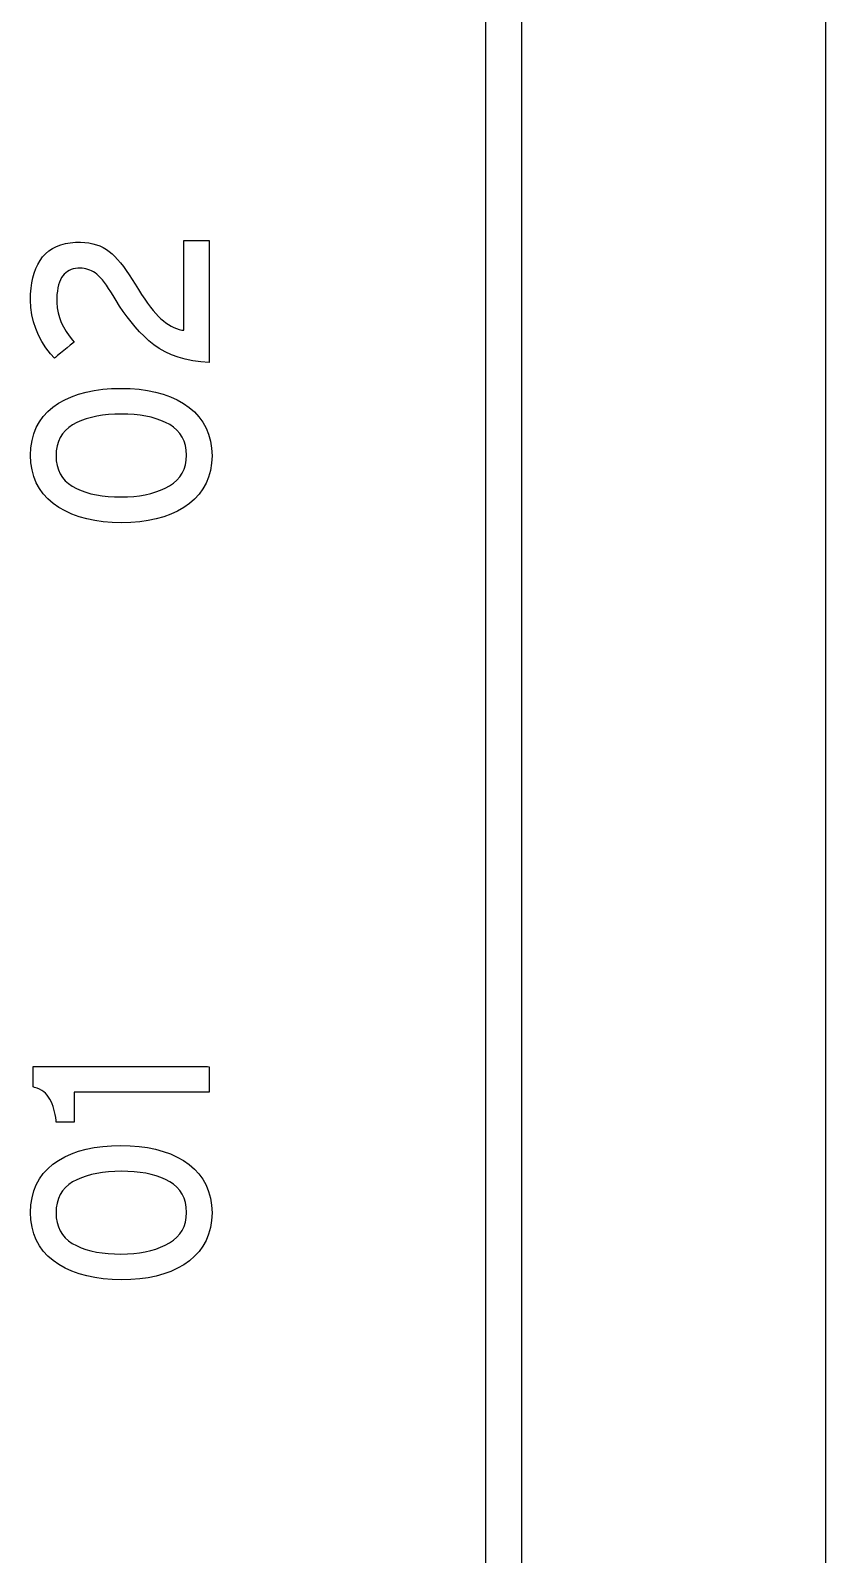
# Model space of a CAD drawing. Extents: x 1 to 47.7, y 0.2 to 33.5.
# Drawn here: x 36.12 to 36.559, y 3.258 to 4.101 of the extents above; entities that cross this region are included whole.
import ezdxf

# ---------------------------------------------------------------- set-up
doc = ezdxf.new("R2010")
doc.units = 0
doc.header["$MEASUREMENT"] = 0
for name, color, linetype in [('1_1__SCREW_TERMINAL_BLOCK_', 7, 'CONTINUOUS'), ('1_2__SCREW_TERMINAL_BLOCK_', 7, 'CONTINUOUS'), ('1_3__CONNECTORIZED_RELAY__', 7, 'CONTINUOUS'), ('1_4__CONNECTORIZED_RELAY__', 7, 'CONTINUOUS'), ('6_0____DWG', 7, 'CONTINUOUS')]:
    doc.layers.add(name, color=color, linetype=linetype)

msp = doc.modelspace()

# ---------------------------------------------------------------- linework, layer by layer
at = {"layer": '1_1__SCREW_TERMINAL_BLOCK_'}
for points in [[(36.39123, 3.22728), (36.39123, 3.25951), (36.39123, 3.29288), (36.39123, 3.32737), (36.39123, 3.36297), (36.39123, 3.39968), (36.39123, 3.43747), (36.39123, 3.47633), (36.39123, 3.51626), (36.39123, 3.55723), (36.39123, 3.59924), (36.39123, 3.64227), (36.39123, 3.68631), (36.39123, 3.73135), (36.39123, 3.77738), (36.39123, 3.82437), (36.39123, 3.87232), (36.39123, 3.92122), (36.39123, 3.97105), (36.39123, 4.0218), (36.39123, 4.07346), (36.39123, 4.12601)], [(36.37124, 4.11278), (36.37124, 4.06998), (36.37124, 4.02811), (36.37124, 3.98717), (36.37124, 3.94718), (36.37124, 3.90816), (36.37124, 3.87011), (36.37124, 3.83304), (36.37124, 3.79698), (36.37124, 3.76192), (36.37124, 3.72788), (36.37124, 3.69488), (36.37124, 3.66293), (36.37124, 3.63203), (36.37124, 3.6022), (36.37124, 3.57346), (36.37124, 3.54581), (36.37124, 3.51926), (36.37124, 3.49384), (36.37124, 3.46954), (36.37124, 3.44639), (36.37124, 3.42439), (36.37124, 3.40356), (36.37124, 3.38391), (36.37124, 3.36544), (36.37124, 3.34818), (36.37124, 3.33214), (36.37124, 3.31732), (36.37124, 3.30374), (36.37124, 3.29141), (36.37124, 3.28034), (36.37124, 3.27055), (36.37124, 3.26204), (36.37124, 3.25484)]]:
    msp.add_lwpolyline(points, dxfattribs=at)
for points in [[(36.21856, 3.9174), (36.2139, 3.9178), (36.20948, 3.91844), (36.20529, 3.91931), (36.20135, 3.92042), (36.19764, 3.92176), (36.19417, 3.92334), (36.19093, 3.92516), (36.18794, 3.92721), (36.18519, 3.9295), (36.1826, 3.93193), (36.1801, 3.93447), (36.17769, 3.93711), (36.17538, 3.93985), (36.17316, 3.94269), (36.17104, 3.94563), (36.169, 3.94867), (36.16707, 3.95181), (36.16545, 3.95455), (36.16419, 3.95658), (36.16297, 3.95845), (36.16179, 3.96016), (36.16065, 3.96171), (36.15955, 3.96309), (36.1585, 3.96431), (36.15748, 3.96538), (36.1565, 3.96628), (36.15554, 3.96699), (36.15456, 3.9676), (36.15356, 3.96812), (36.15255, 3.96857), (36.15152, 3.96894), (36.15047, 3.96923), (36.1494, 3.96944), (36.14831, 3.96957), (36.14721, 3.96962), (36.1459, 3.96958), (36.14464, 3.96943), (36.14344, 3.96918), (36.14231, 3.96882), (36.14125, 3.96836), (36.14026, 3.96779), (36.13934, 3.96711), (36.13849, 3.96633), (36.1377, 3.96544), (36.13697, 3.96438), (36.13633, 3.96318), (36.13577, 3.96184), (36.13531, 3.96035), (36.13494, 3.95872), (36.13465, 3.95696), (36.13446, 3.95505), (36.13435, 3.953), (36.13436, 3.95059), (36.13462, 3.94775), (36.13512, 3.94497), (36.13586, 3.94227), (36.13683, 3.93964), (36.13804, 3.93709), (36.1395, 3.9346), (36.14118, 3.93219), (36.14311, 3.92985), (36.14392, 3.92873), (36.14312, 3.92808), (36.14177, 3.92699), (36.14007, 3.9256), (36.13819, 3.92407), (36.13635, 3.92258), (36.13474, 3.92127), (36.13356, 3.9203), (36.133, 3.91984), (36.13079, 3.9223), (36.12827, 3.92558), (36.12608, 3.92899), (36.12422, 3.93252), (36.12269, 3.93617), (36.12148, 3.93994), (36.1206, 3.94384), (36.12004, 3.94786), (36.11982, 3.952), (36.1199, 3.95531), (36.12015, 3.95846), (36.12056, 3.96144), (36.12114, 3.96425), (36.12189, 3.96689), (36.1228, 3.96937), (36.12387, 3.97168), (36.12511, 3.97383), (36.12653, 3.97581), (36.12818, 3.97758), (36.13, 3.97914), (36.132, 3.98048), (36.13418, 3.9816), (36.13654, 3.98251), (36.13908, 3.9832), (36.14179, 3.98368), (36.14468, 3.98393), (36.14745, 3.98397), (36.14982, 3.98383), (36.15209, 3.98355), (36.15424, 3.98313), (36.15628, 3.98256), (36.15821, 3.98186), (36.16004, 3.981), (36.16175, 3.98001), (36.16336, 3.97887), (36.16489, 3.97755), (36.16643, 3.97603), (36.16798, 3.97435), (36.16956, 3.97249), (36.17116, 3.97047), (36.17277, 3.96827), (36.17441, 3.96591), (36.17606, 3.96337), (36.17774, 3.96067), (36.17951, 3.95776), (36.18124, 3.95503), (36.18292, 3.95251), (36.18455, 3.95019), (36.18612, 3.94807), (36.18763, 3.94616), (36.18909, 3.94445), (36.1905, 3.94294), (36.19186, 3.94164), (36.19323, 3.94047), (36.19462, 3.93942), (36.19604, 3.93847), (36.19747, 3.93762), (36.19893, 3.93688), (36.20041, 3.93625), (36.20191, 3.93572), (36.20343, 3.9353), (36.20445, 3.93528), (36.20445, 3.93817), (36.20445, 3.94377), (36.20445, 3.95119), (36.20445, 3.95953), (36.20445, 3.96793), (36.20445, 3.9755), (36.20445, 3.98134), (36.20445, 3.98457), (36.20462, 3.98494), (36.20563, 3.98494), (36.20734, 3.98494), (36.20952, 3.98494), (36.21191, 3.98494), (36.21425, 3.98494), (36.21631, 3.98494), (36.21782, 3.98494), (36.21853, 3.98494), (36.21856, 3.98345), (36.21856, 3.97775), (36.21856, 3.96893), (36.21856, 3.95818), (36.21856, 3.94669), (36.21856, 3.93568), (36.21856, 3.92632), (36.21856, 3.91983)], [(36.1698, 3.90314), (36.17495, 3.90301), (36.17985, 3.90262), (36.18452, 3.90197), (36.18895, 3.90106), (36.19315, 3.89989), (36.1971, 3.89846), (36.20082, 3.89677), (36.2043, 3.89482), (36.20753, 3.8926), (36.21041, 3.89013), (36.21292, 3.88741), (36.21505, 3.88444), (36.21681, 3.88123), (36.2182, 3.87776), (36.21921, 3.87405), (36.21985, 3.87009), (36.22012, 3.86589), (36.21985, 3.86173), (36.21922, 3.85781), (36.21821, 3.85414), (36.21684, 3.85071), (36.21509, 3.84753), (36.21298, 3.84459), (36.2105, 3.84189), (36.20765, 3.83943), (36.20446, 3.83722), (36.20104, 3.83527), (36.19737, 3.83358), (36.19344, 3.83215), (36.18927, 3.83098), (36.18484, 3.83007), (36.18017, 3.82942), (36.17525, 3.82903), (36.17007, 3.8289), (36.16491, 3.82903), (36.15999, 3.82943), (36.15531, 3.83008), (36.15087, 3.83101), (36.14667, 3.83219), (36.14271, 3.83364), (36.13899, 3.83536), (36.13551, 3.83733), (36.13227, 3.83957), (36.12938, 3.84206), (36.12687, 3.84478), (36.12475, 3.84774), (36.123, 3.85094), (36.12163, 3.85439), (36.12065, 3.85807), (36.12004, 3.86199), (36.11982, 3.86616), (36.12007, 3.87036), (36.12068, 3.87431), (36.12167, 3.87801), (36.12303, 3.88146), (36.12476, 3.88466), (36.12686, 3.88761), (36.12933, 3.8903), (36.13216, 3.89275), (36.13535, 3.89494), (36.13879, 3.89686), (36.14248, 3.89853), (36.14641, 3.89994), (36.15059, 3.90109), (36.15502, 3.90199), (36.1597, 3.90263), (36.16462, 3.90302)], [(36.17007, 3.88892), (36.16645, 3.88884), (36.16299, 3.88863), (36.15967, 3.88826), (36.15651, 3.88775), (36.15351, 3.8871), (36.15065, 3.8863), (36.14795, 3.88535), (36.1454, 3.88426), (36.14302, 3.88299), (36.14091, 3.88153), (36.13908, 3.87988), (36.13753, 3.87803), (36.13626, 3.87599), (36.13526, 3.87375), (36.13454, 3.87132), (36.13409, 3.8687), (36.13392, 3.86589), (36.13409, 3.86312), (36.13453, 3.86054), (36.13524, 3.85815), (36.13623, 3.85595), (36.13749, 3.85394), (36.13902, 3.85212), (36.14082, 3.85048), (36.1429, 3.84904), (36.14523, 3.84777), (36.14773, 3.84666), (36.15039, 3.84569), (36.15322, 3.84488), (36.15621, 3.84422), (36.15936, 3.84372), (36.16268, 3.84337), (36.16616, 3.84317), (36.1698, 3.84313), (36.1734, 3.8432), (36.17684, 3.84343), (36.18013, 3.84381), (36.18326, 3.84435), (36.18624, 3.84504), (36.18906, 3.84588), (36.19172, 3.84687), (36.19423, 3.84802), (36.19662, 3.84931), (36.19879, 3.85076), (36.20068, 3.85241), (36.20229, 3.85424), (36.2036, 3.85625), (36.20464, 3.85845), (36.20538, 3.86083), (36.20584, 3.8634), (36.20601, 3.86616), (36.20584, 3.86897), (36.20539, 3.87158), (36.20466, 3.874), (36.20364, 3.87622), (36.20234, 3.87825), (36.20075, 3.88008), (36.19889, 3.88171), (36.19674, 3.88314), (36.19438, 3.88437), (36.1919, 3.88544), (36.18926, 3.88636), (36.18646, 3.88714), (36.1835, 3.88778), (36.18038, 3.88828), (36.17711, 3.88863), (36.17367, 3.88885)], [(36.21856, 3.51417), (36.21571, 3.51417), (36.20812, 3.51417), (36.19726, 3.51417), (36.18458, 3.51417), (36.17153, 3.51417), (36.15958, 3.51417), (36.15017, 3.51417), (36.14477, 3.51417), (36.14403, 3.51401), (36.14403, 3.5128), (36.14403, 3.51069), (36.14403, 3.50801), (36.14403, 3.50509), (36.14403, 3.50225), (36.14403, 3.49982), (36.14403, 3.49812), (36.14403, 3.49748), (36.14365, 3.49748), (36.14262, 3.49748), (36.14116, 3.49748), (36.13945, 3.49748), (36.1377, 3.49748), (36.13609, 3.49748), (36.13482, 3.49748), (36.13409, 3.49748), (36.13392, 3.49834), (36.13373, 3.50003), (36.13347, 3.50167), (36.13314, 3.50324), (36.13275, 3.50475), (36.13229, 3.50621), (36.13177, 3.50761), (36.13119, 3.50895), (36.13053, 3.51023), (36.12983, 3.51141), (36.12902, 3.51249), (36.12812, 3.51346), (36.12712, 3.51432), (36.12602, 3.51508), (36.12481, 3.51572), (36.12351, 3.51626), (36.12212, 3.5167), (36.12138, 3.51699), (36.12138, 3.51781), (36.12138, 3.51925), (36.12138, 3.52108), (36.12138, 3.52308), (36.12138, 3.52502), (36.12138, 3.52668), (36.12138, 3.52784), (36.12138, 3.52828), (36.1251, 3.52828), (36.13499, 3.52828), (36.14915, 3.52828), (36.16569, 3.52828), (36.1827, 3.52828), (36.19829, 3.52828), (36.21055, 3.52828), (36.21759, 3.52828), (36.21856, 3.52814), (36.21856, 3.52712), (36.21856, 3.52534), (36.21856, 3.52307), (36.21856, 3.52061), (36.21856, 3.5182), (36.21856, 3.51615), (36.21856, 3.51471)], [(36.1698, 3.48461), (36.17495, 3.48448), (36.17985, 3.48409), (36.18452, 3.48343), (36.18895, 3.48252), (36.19315, 3.48135), (36.1971, 3.47992), (36.20082, 3.47823), (36.2043, 3.47628), (36.20753, 3.47406), (36.21041, 3.47159), (36.21292, 3.46887), (36.21505, 3.4659), (36.21681, 3.46268), (36.2182, 3.45922), (36.21921, 3.45551), (36.21985, 3.45155), (36.22012, 3.44735), (36.21985, 3.44318), (36.21922, 3.43927), (36.21821, 3.43559), (36.21684, 3.43216), (36.21509, 3.42898), (36.21298, 3.42604), (36.2105, 3.42334), (36.20765, 3.42088), (36.20446, 3.41867), (36.20104, 3.41672), (36.19737, 3.41503), (36.19344, 3.4136), (36.18927, 3.41243), (36.18484, 3.41152), (36.18017, 3.41087), (36.17525, 3.41048), (36.17007, 3.41035), (36.16491, 3.41048), (36.15999, 3.41088), (36.15531, 3.41154), (36.15087, 3.41246), (36.14667, 3.41365), (36.14271, 3.4151), (36.13899, 3.41682), (36.13551, 3.41879), (36.13227, 3.42103), (36.12938, 3.42351), (36.12687, 3.42623), (36.12475, 3.4292), (36.123, 3.4324), (36.12163, 3.43584), (36.12065, 3.43952), (36.12004, 3.44344), (36.11982, 3.4476), (36.12007, 3.45181), (36.12068, 3.45576), (36.12167, 3.45946), (36.12303, 3.46291), (36.12476, 3.46611), (36.12686, 3.46906), (36.12933, 3.47176), (36.13216, 3.4742), (36.13535, 3.47639), (36.13879, 3.47831), (36.14248, 3.47998), (36.14641, 3.4814), (36.15059, 3.48255), (36.15502, 3.48345), (36.1597, 3.48409), (36.16462, 3.48448)], [(36.17007, 3.47036), (36.16645, 3.47029), (36.16299, 3.47007), (36.15967, 3.46971), (36.15651, 3.4692), (36.15351, 3.46855), (36.15065, 3.46774), (36.14795, 3.4668), (36.1454, 3.4657), (36.14302, 3.46444), (36.14091, 3.46298), (36.13908, 3.46133), (36.13753, 3.45948), (36.13626, 3.45744), (36.13526, 3.45521), (36.13454, 3.45278), (36.13409, 3.45016), (36.13392, 3.44735), (36.13409, 3.44458), (36.13453, 3.442), (36.13524, 3.43961), (36.13623, 3.43741), (36.13749, 3.43539), (36.13902, 3.43357), (36.14082, 3.43194), (36.1429, 3.4305), (36.14523, 3.42923), (36.14773, 3.42811), (36.15039, 3.42715), (36.15322, 3.42634), (36.15621, 3.42568), (36.15936, 3.42518), (36.16268, 3.42483), (36.16616, 3.42463), (36.1698, 3.42459), (36.1734, 3.42466), (36.17684, 3.42489), (36.18013, 3.42527), (36.18326, 3.42581), (36.18624, 3.42649), (36.18906, 3.42733), (36.19172, 3.42833), (36.19423, 3.42948), (36.19662, 3.43077), (36.19879, 3.43222), (36.20068, 3.43386), (36.20229, 3.43569), (36.2036, 3.4377), (36.20464, 3.4399), (36.20538, 3.44228), (36.20584, 3.44485), (36.20601, 3.4476), (36.20584, 3.45042), (36.20539, 3.45303), (36.20466, 3.45545), (36.20364, 3.45767), (36.20234, 3.4597), (36.20075, 3.46152), (36.19889, 3.46316), (36.19674, 3.46459), (36.19438, 3.46582), (36.1919, 3.46689), (36.18926, 3.46781), (36.18646, 3.46859), (36.1835, 3.46923), (36.18038, 3.46973), (36.17711, 3.47008), (36.17367, 3.47029)]]:
    msp.add_lwpolyline(points, close=True, dxfattribs=at)
at = {"layer": '1_2__SCREW_TERMINAL_BLOCK_'}
for points in [[(36.39123, 3.22728), (36.39123, 3.25951), (36.39123, 3.29288), (36.39123, 3.32737), (36.39123, 3.36297), (36.39123, 3.39968), (36.39123, 3.43747), (36.39123, 3.47633), (36.39123, 3.51626), (36.39123, 3.55723), (36.39123, 3.59924), (36.39123, 3.64227), (36.39123, 3.68631), (36.39123, 3.73135), (36.39123, 3.77738), (36.39123, 3.82437), (36.39123, 3.87232), (36.39123, 3.92122), (36.39123, 3.97105), (36.39123, 4.0218), (36.39123, 4.07346), (36.39123, 4.12601)], [(36.37124, 4.11278), (36.37124, 4.06998), (36.37124, 4.02811), (36.37124, 3.98717), (36.37124, 3.94718), (36.37124, 3.90816), (36.37124, 3.87011), (36.37124, 3.83304), (36.37124, 3.79698), (36.37124, 3.76192), (36.37124, 3.72788), (36.37124, 3.69488), (36.37124, 3.66293), (36.37124, 3.63203), (36.37124, 3.6022), (36.37124, 3.57346), (36.37124, 3.54581), (36.37124, 3.51926), (36.37124, 3.49384), (36.37124, 3.46954), (36.37124, 3.44639), (36.37124, 3.42439), (36.37124, 3.40356), (36.37124, 3.38391), (36.37124, 3.36544), (36.37124, 3.34818), (36.37124, 3.33214), (36.37124, 3.31732), (36.37124, 3.30374), (36.37124, 3.29141), (36.37124, 3.28034), (36.37124, 3.27055), (36.37124, 3.26204), (36.37124, 3.25484)]]:
    msp.add_lwpolyline(points, dxfattribs=at)
for points in [[(36.21856, 3.9174), (36.2139, 3.9178), (36.20948, 3.91844), (36.20529, 3.91931), (36.20135, 3.92042), (36.19764, 3.92176), (36.19417, 3.92334), (36.19093, 3.92516), (36.18794, 3.92721), (36.18519, 3.9295), (36.1826, 3.93193), (36.1801, 3.93447), (36.17769, 3.93711), (36.17538, 3.93985), (36.17316, 3.94269), (36.17104, 3.94563), (36.169, 3.94867), (36.16707, 3.95181), (36.16545, 3.95455), (36.16419, 3.95658), (36.16297, 3.95845), (36.16179, 3.96016), (36.16065, 3.96171), (36.15955, 3.96309), (36.1585, 3.96431), (36.15748, 3.96538), (36.1565, 3.96628), (36.15554, 3.96699), (36.15456, 3.9676), (36.15356, 3.96812), (36.15255, 3.96857), (36.15152, 3.96894), (36.15047, 3.96923), (36.1494, 3.96944), (36.14831, 3.96957), (36.14721, 3.96962), (36.1459, 3.96958), (36.14464, 3.96943), (36.14344, 3.96918), (36.14231, 3.96882), (36.14125, 3.96836), (36.14026, 3.96779), (36.13934, 3.96711), (36.13849, 3.96633), (36.1377, 3.96544), (36.13697, 3.96438), (36.13633, 3.96318), (36.13577, 3.96184), (36.13531, 3.96035), (36.13494, 3.95872), (36.13465, 3.95696), (36.13446, 3.95505), (36.13435, 3.953), (36.13436, 3.95059), (36.13462, 3.94775), (36.13512, 3.94497), (36.13586, 3.94227), (36.13683, 3.93964), (36.13804, 3.93709), (36.1395, 3.9346), (36.14118, 3.93219), (36.14311, 3.92985), (36.14392, 3.92873), (36.14312, 3.92808), (36.14177, 3.92699), (36.14007, 3.9256), (36.13819, 3.92407), (36.13635, 3.92258), (36.13474, 3.92127), (36.13356, 3.9203), (36.133, 3.91984), (36.13079, 3.9223), (36.12827, 3.92558), (36.12608, 3.92899), (36.12422, 3.93252), (36.12269, 3.93617), (36.12148, 3.93994), (36.1206, 3.94384), (36.12004, 3.94786), (36.11982, 3.952), (36.1199, 3.95531), (36.12015, 3.95846), (36.12056, 3.96144), (36.12114, 3.96425), (36.12189, 3.96689), (36.1228, 3.96937), (36.12387, 3.97168), (36.12511, 3.97383), (36.12653, 3.97581), (36.12818, 3.97758), (36.13, 3.97914), (36.132, 3.98048), (36.13418, 3.9816), (36.13654, 3.98251), (36.13908, 3.9832), (36.14179, 3.98368), (36.14468, 3.98393), (36.14745, 3.98397), (36.14982, 3.98383), (36.15209, 3.98355), (36.15424, 3.98313), (36.15628, 3.98256), (36.15821, 3.98186), (36.16004, 3.981), (36.16175, 3.98001), (36.16336, 3.97887), (36.16489, 3.97755), (36.16643, 3.97603), (36.16798, 3.97435), (36.16956, 3.97249), (36.17116, 3.97047), (36.17277, 3.96827), (36.17441, 3.96591), (36.17606, 3.96337), (36.17774, 3.96067), (36.17951, 3.95776), (36.18124, 3.95503), (36.18292, 3.95251), (36.18455, 3.95019), (36.18612, 3.94807), (36.18763, 3.94616), (36.18909, 3.94445), (36.1905, 3.94294), (36.19186, 3.94164), (36.19323, 3.94047), (36.19462, 3.93942), (36.19604, 3.93847), (36.19747, 3.93762), (36.19893, 3.93688), (36.20041, 3.93625), (36.20191, 3.93572), (36.20343, 3.9353), (36.20445, 3.93528), (36.20445, 3.93817), (36.20445, 3.94377), (36.20445, 3.95119), (36.20445, 3.95953), (36.20445, 3.96793), (36.20445, 3.9755), (36.20445, 3.98134), (36.20445, 3.98457), (36.20462, 3.98494), (36.20563, 3.98494), (36.20734, 3.98494), (36.20952, 3.98494), (36.21191, 3.98494), (36.21425, 3.98494), (36.21631, 3.98494), (36.21782, 3.98494), (36.21853, 3.98494), (36.21856, 3.98345), (36.21856, 3.97775), (36.21856, 3.96893), (36.21856, 3.95818), (36.21856, 3.94669), (36.21856, 3.93568), (36.21856, 3.92632), (36.21856, 3.91983)], [(36.1698, 3.90314), (36.17495, 3.90301), (36.17985, 3.90262), (36.18452, 3.90197), (36.18895, 3.90106), (36.19315, 3.89989), (36.1971, 3.89846), (36.20082, 3.89677), (36.2043, 3.89482), (36.20753, 3.8926), (36.21041, 3.89013), (36.21292, 3.88741), (36.21505, 3.88444), (36.21681, 3.88123), (36.2182, 3.87776), (36.21921, 3.87405), (36.21985, 3.87009), (36.22012, 3.86589), (36.21985, 3.86173), (36.21922, 3.85781), (36.21821, 3.85414), (36.21684, 3.85071), (36.21509, 3.84753), (36.21298, 3.84459), (36.2105, 3.84189), (36.20765, 3.83943), (36.20446, 3.83722), (36.20104, 3.83527), (36.19737, 3.83358), (36.19344, 3.83215), (36.18927, 3.83098), (36.18484, 3.83007), (36.18017, 3.82942), (36.17525, 3.82903), (36.17007, 3.8289), (36.16491, 3.82903), (36.15999, 3.82943), (36.15531, 3.83008), (36.15087, 3.83101), (36.14667, 3.83219), (36.14271, 3.83364), (36.13899, 3.83536), (36.13551, 3.83733), (36.13227, 3.83957), (36.12938, 3.84206), (36.12687, 3.84478), (36.12475, 3.84774), (36.123, 3.85094), (36.12163, 3.85439), (36.12065, 3.85807), (36.12004, 3.86199), (36.11982, 3.86616), (36.12007, 3.87036), (36.12068, 3.87431), (36.12167, 3.87801), (36.12303, 3.88146), (36.12476, 3.88466), (36.12686, 3.88761), (36.12933, 3.8903), (36.13216, 3.89275), (36.13535, 3.89494), (36.13879, 3.89686), (36.14248, 3.89853), (36.14641, 3.89994), (36.15059, 3.90109), (36.15502, 3.90199), (36.1597, 3.90263), (36.16462, 3.90302)], [(36.17007, 3.88892), (36.16645, 3.88884), (36.16299, 3.88863), (36.15967, 3.88826), (36.15651, 3.88775), (36.15351, 3.8871), (36.15065, 3.8863), (36.14795, 3.88535), (36.1454, 3.88426), (36.14302, 3.88299), (36.14091, 3.88153), (36.13908, 3.87988), (36.13753, 3.87803), (36.13626, 3.87599), (36.13526, 3.87375), (36.13454, 3.87132), (36.13409, 3.8687), (36.13392, 3.86589), (36.13409, 3.86312), (36.13453, 3.86054), (36.13524, 3.85815), (36.13623, 3.85595), (36.13749, 3.85394), (36.13902, 3.85212), (36.14082, 3.85048), (36.1429, 3.84904), (36.14523, 3.84777), (36.14773, 3.84666), (36.15039, 3.84569), (36.15322, 3.84488), (36.15621, 3.84422), (36.15936, 3.84372), (36.16268, 3.84337), (36.16616, 3.84317), (36.1698, 3.84313), (36.1734, 3.8432), (36.17684, 3.84343), (36.18013, 3.84381), (36.18326, 3.84435), (36.18624, 3.84504), (36.18906, 3.84588), (36.19172, 3.84687), (36.19423, 3.84802), (36.19662, 3.84931), (36.19879, 3.85076), (36.20068, 3.85241), (36.20229, 3.85424), (36.2036, 3.85625), (36.20464, 3.85845), (36.20538, 3.86083), (36.20584, 3.8634), (36.20601, 3.86616), (36.20584, 3.86897), (36.20539, 3.87158), (36.20466, 3.874), (36.20364, 3.87622), (36.20234, 3.87825), (36.20075, 3.88008), (36.19889, 3.88171), (36.19674, 3.88314), (36.19438, 3.88437), (36.1919, 3.88544), (36.18926, 3.88636), (36.18646, 3.88714), (36.1835, 3.88778), (36.18038, 3.88828), (36.17711, 3.88863), (36.17367, 3.88885)], [(36.21856, 3.51417), (36.21571, 3.51417), (36.20812, 3.51417), (36.19726, 3.51417), (36.18458, 3.51417), (36.17153, 3.51417), (36.15958, 3.51417), (36.15017, 3.51417), (36.14477, 3.51417), (36.14403, 3.51401), (36.14403, 3.5128), (36.14403, 3.51069), (36.14403, 3.50801), (36.14403, 3.50509), (36.14403, 3.50225), (36.14403, 3.49982), (36.14403, 3.49812), (36.14403, 3.49748), (36.14365, 3.49748), (36.14262, 3.49748), (36.14116, 3.49748), (36.13945, 3.49748), (36.1377, 3.49748), (36.13609, 3.49748), (36.13482, 3.49748), (36.13409, 3.49748), (36.13392, 3.49834), (36.13373, 3.50003), (36.13347, 3.50167), (36.13314, 3.50324), (36.13275, 3.50475), (36.13229, 3.50621), (36.13177, 3.50761), (36.13119, 3.50895), (36.13053, 3.51023), (36.12983, 3.51141), (36.12902, 3.51249), (36.12812, 3.51346), (36.12712, 3.51432), (36.12602, 3.51508), (36.12481, 3.51572), (36.12351, 3.51626), (36.12212, 3.5167), (36.12138, 3.51699), (36.12138, 3.51781), (36.12138, 3.51925), (36.12138, 3.52108), (36.12138, 3.52308), (36.12138, 3.52502), (36.12138, 3.52668), (36.12138, 3.52784), (36.12138, 3.52828), (36.1251, 3.52828), (36.13499, 3.52828), (36.14915, 3.52828), (36.16569, 3.52828), (36.1827, 3.52828), (36.19829, 3.52828), (36.21055, 3.52828), (36.21759, 3.52828), (36.21856, 3.52814), (36.21856, 3.52712), (36.21856, 3.52534), (36.21856, 3.52307), (36.21856, 3.52061), (36.21856, 3.5182), (36.21856, 3.51615), (36.21856, 3.51471)], [(36.1698, 3.48461), (36.17495, 3.48448), (36.17985, 3.48409), (36.18452, 3.48343), (36.18895, 3.48252), (36.19315, 3.48135), (36.1971, 3.47992), (36.20082, 3.47823), (36.2043, 3.47628), (36.20753, 3.47406), (36.21041, 3.47159), (36.21292, 3.46887), (36.21505, 3.4659), (36.21681, 3.46268), (36.2182, 3.45922), (36.21921, 3.45551), (36.21985, 3.45155), (36.22012, 3.44735), (36.21985, 3.44318), (36.21922, 3.43927), (36.21821, 3.43559), (36.21684, 3.43216), (36.21509, 3.42898), (36.21298, 3.42604), (36.2105, 3.42334), (36.20765, 3.42088), (36.20446, 3.41867), (36.20104, 3.41672), (36.19737, 3.41503), (36.19344, 3.4136), (36.18927, 3.41243), (36.18484, 3.41152), (36.18017, 3.41087), (36.17525, 3.41048), (36.17007, 3.41035), (36.16491, 3.41048), (36.15999, 3.41088), (36.15531, 3.41154), (36.15087, 3.41246), (36.14667, 3.41365), (36.14271, 3.4151), (36.13899, 3.41682), (36.13551, 3.41879), (36.13227, 3.42103), (36.12938, 3.42351), (36.12687, 3.42623), (36.12475, 3.4292), (36.123, 3.4324), (36.12163, 3.43584), (36.12065, 3.43952), (36.12004, 3.44344), (36.11982, 3.4476), (36.12007, 3.45181), (36.12068, 3.45576), (36.12167, 3.45946), (36.12303, 3.46291), (36.12476, 3.46611), (36.12686, 3.46906), (36.12933, 3.47176), (36.13216, 3.4742), (36.13535, 3.47639), (36.13879, 3.47831), (36.14248, 3.47998), (36.14641, 3.4814), (36.15059, 3.48255), (36.15502, 3.48345), (36.1597, 3.48409), (36.16462, 3.48448)], [(36.17007, 3.47036), (36.16645, 3.47029), (36.16299, 3.47007), (36.15967, 3.46971), (36.15651, 3.4692), (36.15351, 3.46855), (36.15065, 3.46774), (36.14795, 3.4668), (36.1454, 3.4657), (36.14302, 3.46444), (36.14091, 3.46298), (36.13908, 3.46133), (36.13753, 3.45948), (36.13626, 3.45744), (36.13526, 3.45521), (36.13454, 3.45278), (36.13409, 3.45016), (36.13392, 3.44735), (36.13409, 3.44458), (36.13453, 3.442), (36.13524, 3.43961), (36.13623, 3.43741), (36.13749, 3.43539), (36.13902, 3.43357), (36.14082, 3.43194), (36.1429, 3.4305), (36.14523, 3.42923), (36.14773, 3.42811), (36.15039, 3.42715), (36.15322, 3.42634), (36.15621, 3.42568), (36.15936, 3.42518), (36.16268, 3.42483), (36.16616, 3.42463), (36.1698, 3.42459), (36.1734, 3.42466), (36.17684, 3.42489), (36.18013, 3.42527), (36.18326, 3.42581), (36.18624, 3.42649), (36.18906, 3.42733), (36.19172, 3.42833), (36.19423, 3.42948), (36.19662, 3.43077), (36.19879, 3.43222), (36.20068, 3.43386), (36.20229, 3.43569), (36.2036, 3.4377), (36.20464, 3.4399), (36.20538, 3.44228), (36.20584, 3.44485), (36.20601, 3.4476), (36.20584, 3.45042), (36.20539, 3.45303), (36.20466, 3.45545), (36.20364, 3.45767), (36.20234, 3.4597), (36.20075, 3.46152), (36.19889, 3.46316), (36.19674, 3.46459), (36.19438, 3.46582), (36.1919, 3.46689), (36.18926, 3.46781), (36.18646, 3.46859), (36.1835, 3.46923), (36.18038, 3.46973), (36.17711, 3.47008), (36.17367, 3.47029)]]:
    msp.add_lwpolyline(points, close=True, dxfattribs=at)
at = {"layer": '1_3__CONNECTORIZED_RELAY__'}
for points in [[(36.39123, 3.24147), (36.39123, 3.2742), (36.39123, 3.30807), (36.39123, 3.34306), (36.39123, 3.37915), (36.39123, 3.41634), (36.39123, 3.45461), (36.39123, 3.49395), (36.39123, 3.53434), (36.39123, 3.57577), (36.39123, 3.61824), (36.39123, 3.66172), (36.39123, 3.70621), (36.39123, 3.75169), (36.39123, 3.79814), (36.39123, 3.84556), (36.39123, 3.89394), (36.39123, 3.94325), (36.39123, 3.99349), (36.39123, 4.04465), (36.39123, 4.0967), (36.39123, 4.14965)], [(36.37124, 4.11011), (36.37124, 4.04393), (36.37124, 3.98002), (36.37124, 3.91841), (36.37124, 3.85916), (36.37124, 3.80231), (36.37124, 3.74791), (36.37124, 3.696), (36.37124, 3.64663), (36.37124, 3.59984), (36.37124, 3.55568), (36.37124, 3.51419), (36.37124, 3.47542), (36.37124, 3.43942), (36.37124, 3.40623), (36.37124, 3.37589), (36.37124, 3.34845), (36.37124, 3.32396), (36.37124, 3.30246), (36.37124, 3.284), (36.37124, 3.26862), (36.37124, 3.2621), (36.37124, 3.25637)]]:
    msp.add_lwpolyline(points, dxfattribs=at)
for points in [[(36.21856, 3.9174), (36.2139, 3.9178), (36.20948, 3.91844), (36.20529, 3.91931), (36.20135, 3.92042), (36.19764, 3.92176), (36.19417, 3.92334), (36.19093, 3.92516), (36.18794, 3.92721), (36.18519, 3.9295), (36.1826, 3.93193), (36.1801, 3.93447), (36.17769, 3.93711), (36.17538, 3.93985), (36.17316, 3.94269), (36.17104, 3.94563), (36.169, 3.94867), (36.16707, 3.95181), (36.16545, 3.95455), (36.16419, 3.95658), (36.16297, 3.95845), (36.16179, 3.96016), (36.16065, 3.96171), (36.15955, 3.96309), (36.1585, 3.96431), (36.15748, 3.96538), (36.1565, 3.96628), (36.15554, 3.96699), (36.15456, 3.9676), (36.15356, 3.96812), (36.15255, 3.96857), (36.15152, 3.96894), (36.15047, 3.96923), (36.1494, 3.96944), (36.14831, 3.96957), (36.14721, 3.96962), (36.1459, 3.96958), (36.14464, 3.96943), (36.14344, 3.96918), (36.14231, 3.96882), (36.14125, 3.96836), (36.14026, 3.96779), (36.13934, 3.96711), (36.13849, 3.96633), (36.1377, 3.96544), (36.13697, 3.96438), (36.13633, 3.96318), (36.13577, 3.96184), (36.13531, 3.96035), (36.13494, 3.95872), (36.13465, 3.95696), (36.13446, 3.95505), (36.13435, 3.953), (36.13436, 3.95059), (36.13462, 3.94775), (36.13512, 3.94497), (36.13586, 3.94227), (36.13683, 3.93964), (36.13804, 3.93709), (36.1395, 3.9346), (36.14118, 3.93219), (36.14311, 3.92985), (36.14392, 3.92873), (36.14312, 3.92808), (36.14177, 3.92699), (36.14007, 3.9256), (36.13819, 3.92407), (36.13635, 3.92258), (36.13474, 3.92127), (36.13356, 3.9203), (36.133, 3.91984), (36.13079, 3.9223), (36.12827, 3.92558), (36.12608, 3.92899), (36.12422, 3.93252), (36.12269, 3.93617), (36.12148, 3.93994), (36.1206, 3.94384), (36.12004, 3.94786), (36.11982, 3.952), (36.1199, 3.95531), (36.12015, 3.95846), (36.12056, 3.96144), (36.12114, 3.96425), (36.12189, 3.96689), (36.1228, 3.96937), (36.12387, 3.97168), (36.12511, 3.97383), (36.12653, 3.97581), (36.12818, 3.97758), (36.13, 3.97914), (36.132, 3.98048), (36.13418, 3.9816), (36.13654, 3.98251), (36.13908, 3.9832), (36.14179, 3.98368), (36.14468, 3.98393), (36.14745, 3.98397), (36.14982, 3.98383), (36.15209, 3.98355), (36.15424, 3.98313), (36.15628, 3.98256), (36.15821, 3.98186), (36.16004, 3.981), (36.16175, 3.98001), (36.16336, 3.97887), (36.16489, 3.97755), (36.16643, 3.97603), (36.16798, 3.97435), (36.16956, 3.97249), (36.17116, 3.97047), (36.17277, 3.96827), (36.17441, 3.96591), (36.17606, 3.96337), (36.17774, 3.96067), (36.17951, 3.95776), (36.18124, 3.95503), (36.18292, 3.95251), (36.18455, 3.95019), (36.18612, 3.94807), (36.18763, 3.94616), (36.18909, 3.94445), (36.1905, 3.94294), (36.19186, 3.94164), (36.19323, 3.94047), (36.19462, 3.93942), (36.19604, 3.93847), (36.19747, 3.93762), (36.19893, 3.93688), (36.20041, 3.93625), (36.20191, 3.93572), (36.20343, 3.9353), (36.20445, 3.93528), (36.20445, 3.93817), (36.20445, 3.94377), (36.20445, 3.95119), (36.20445, 3.95953), (36.20445, 3.96793), (36.20445, 3.9755), (36.20445, 3.98134), (36.20445, 3.98457), (36.20462, 3.98494), (36.20563, 3.98494), (36.20734, 3.98494), (36.20952, 3.98494), (36.21191, 3.98494), (36.21425, 3.98494), (36.21631, 3.98494), (36.21782, 3.98494), (36.21853, 3.98494), (36.21856, 3.98345), (36.21856, 3.97775), (36.21856, 3.96893), (36.21856, 3.95818), (36.21856, 3.94669), (36.21856, 3.93568), (36.21856, 3.92632), (36.21856, 3.91983)], [(36.1698, 3.90314), (36.17495, 3.90301), (36.17985, 3.90262), (36.18452, 3.90197), (36.18895, 3.90106), (36.19315, 3.89989), (36.1971, 3.89846), (36.20082, 3.89677), (36.2043, 3.89482), (36.20753, 3.8926), (36.21041, 3.89013), (36.21292, 3.88741), (36.21505, 3.88444), (36.21681, 3.88123), (36.2182, 3.87776), (36.21921, 3.87405), (36.21985, 3.87009), (36.22012, 3.86589), (36.21985, 3.86173), (36.21922, 3.85781), (36.21821, 3.85414), (36.21684, 3.85071), (36.21509, 3.84753), (36.21298, 3.84459), (36.2105, 3.84189), (36.20765, 3.83943), (36.20446, 3.83722), (36.20104, 3.83527), (36.19737, 3.83358), (36.19344, 3.83215), (36.18927, 3.83098), (36.18484, 3.83007), (36.18017, 3.82942), (36.17525, 3.82903), (36.17007, 3.8289), (36.16491, 3.82903), (36.15999, 3.82943), (36.15531, 3.83008), (36.15087, 3.83101), (36.14667, 3.83219), (36.14271, 3.83364), (36.13899, 3.83536), (36.13551, 3.83733), (36.13227, 3.83957), (36.12938, 3.84206), (36.12687, 3.84478), (36.12475, 3.84774), (36.123, 3.85094), (36.12163, 3.85439), (36.12065, 3.85807), (36.12004, 3.86199), (36.11982, 3.86616), (36.12007, 3.87036), (36.12068, 3.87431), (36.12167, 3.87801), (36.12303, 3.88146), (36.12476, 3.88466), (36.12686, 3.88761), (36.12933, 3.8903), (36.13216, 3.89275), (36.13535, 3.89494), (36.13879, 3.89686), (36.14248, 3.89853), (36.14641, 3.89994), (36.15059, 3.90109), (36.15502, 3.90199), (36.1597, 3.90263), (36.16462, 3.90302)], [(36.17007, 3.88892), (36.16645, 3.88884), (36.16299, 3.88863), (36.15967, 3.88826), (36.15651, 3.88775), (36.15351, 3.8871), (36.15065, 3.8863), (36.14795, 3.88535), (36.1454, 3.88426), (36.14302, 3.88299), (36.14091, 3.88153), (36.13908, 3.87988), (36.13753, 3.87803), (36.13626, 3.87599), (36.13526, 3.87375), (36.13454, 3.87132), (36.13409, 3.8687), (36.13392, 3.86589), (36.13409, 3.86312), (36.13453, 3.86054), (36.13524, 3.85815), (36.13623, 3.85595), (36.13749, 3.85394), (36.13902, 3.85212), (36.14082, 3.85048), (36.1429, 3.84904), (36.14523, 3.84777), (36.14773, 3.84666), (36.15039, 3.84569), (36.15322, 3.84488), (36.15621, 3.84422), (36.15936, 3.84372), (36.16268, 3.84337), (36.16616, 3.84317), (36.1698, 3.84313), (36.1734, 3.8432), (36.17684, 3.84343), (36.18013, 3.84381), (36.18326, 3.84435), (36.18624, 3.84504), (36.18906, 3.84588), (36.19172, 3.84687), (36.19423, 3.84802), (36.19662, 3.84931), (36.19879, 3.85076), (36.20068, 3.85241), (36.20229, 3.85424), (36.2036, 3.85625), (36.20464, 3.85845), (36.20538, 3.86083), (36.20584, 3.8634), (36.20601, 3.86616), (36.20584, 3.86897), (36.20539, 3.87158), (36.20466, 3.874), (36.20364, 3.87622), (36.20234, 3.87825), (36.20075, 3.88008), (36.19889, 3.88171), (36.19674, 3.88314), (36.19438, 3.88437), (36.1919, 3.88544), (36.18926, 3.88636), (36.18646, 3.88714), (36.1835, 3.88778), (36.18038, 3.88828), (36.17711, 3.88863), (36.17367, 3.88885)], [(36.21856, 3.51417), (36.21571, 3.51417), (36.20812, 3.51417), (36.19726, 3.51417), (36.18458, 3.51417), (36.17153, 3.51417), (36.15958, 3.51417), (36.15017, 3.51417), (36.14477, 3.51417), (36.14403, 3.51401), (36.14403, 3.5128), (36.14403, 3.51069), (36.14403, 3.50801), (36.14403, 3.50509), (36.14403, 3.50225), (36.14403, 3.49982), (36.14403, 3.49812), (36.14403, 3.49748), (36.14365, 3.49748), (36.14262, 3.49748), (36.14116, 3.49748), (36.13945, 3.49748), (36.1377, 3.49748), (36.13609, 3.49748), (36.13482, 3.49748), (36.13409, 3.49748), (36.13392, 3.49834), (36.13373, 3.50003), (36.13347, 3.50167), (36.13314, 3.50324), (36.13275, 3.50475), (36.13229, 3.50621), (36.13177, 3.50761), (36.13119, 3.50895), (36.13053, 3.51023), (36.12983, 3.51141), (36.12902, 3.51249), (36.12812, 3.51346), (36.12712, 3.51432), (36.12602, 3.51508), (36.12481, 3.51572), (36.12351, 3.51626), (36.12212, 3.5167), (36.12138, 3.51699), (36.12138, 3.51781), (36.12138, 3.51925), (36.12138, 3.52108), (36.12138, 3.52308), (36.12138, 3.52502), (36.12138, 3.52668), (36.12138, 3.52784), (36.12138, 3.52828), (36.1251, 3.52828), (36.13499, 3.52828), (36.14915, 3.52828), (36.16569, 3.52828), (36.1827, 3.52828), (36.19829, 3.52828), (36.21055, 3.52828), (36.21759, 3.52828), (36.21856, 3.52814), (36.21856, 3.52712), (36.21856, 3.52534), (36.21856, 3.52307), (36.21856, 3.52061), (36.21856, 3.5182), (36.21856, 3.51615), (36.21856, 3.51471)], [(36.1698, 3.48461), (36.17495, 3.48448), (36.17985, 3.48409), (36.18452, 3.48343), (36.18895, 3.48252), (36.19315, 3.48135), (36.1971, 3.47992), (36.20082, 3.47823), (36.2043, 3.47628), (36.20753, 3.47406), (36.21041, 3.47159), (36.21292, 3.46887), (36.21505, 3.4659), (36.21681, 3.46268), (36.2182, 3.45922), (36.21921, 3.45551), (36.21985, 3.45155), (36.22012, 3.44735), (36.21985, 3.44318), (36.21922, 3.43927), (36.21821, 3.43559), (36.21684, 3.43216), (36.21509, 3.42898), (36.21298, 3.42604), (36.2105, 3.42334), (36.20765, 3.42088), (36.20446, 3.41867), (36.20104, 3.41672), (36.19737, 3.41503), (36.19344, 3.4136), (36.18927, 3.41243), (36.18484, 3.41152), (36.18017, 3.41087), (36.17525, 3.41048), (36.17007, 3.41035), (36.16491, 3.41048), (36.15999, 3.41088), (36.15531, 3.41154), (36.15087, 3.41246), (36.14667, 3.41365), (36.14271, 3.4151), (36.13899, 3.41682), (36.13551, 3.41879), (36.13227, 3.42103), (36.12938, 3.42351), (36.12687, 3.42623), (36.12475, 3.4292), (36.123, 3.4324), (36.12163, 3.43584), (36.12065, 3.43952), (36.12004, 3.44344), (36.11982, 3.4476), (36.12007, 3.45181), (36.12068, 3.45576), (36.12167, 3.45946), (36.12303, 3.46291), (36.12476, 3.46611), (36.12686, 3.46906), (36.12933, 3.47176), (36.13216, 3.4742), (36.13535, 3.47639), (36.13879, 3.47831), (36.14248, 3.47998), (36.14641, 3.4814), (36.15059, 3.48255), (36.15502, 3.48345), (36.1597, 3.48409), (36.16462, 3.48448)], [(36.17007, 3.47036), (36.16645, 3.47029), (36.16299, 3.47007), (36.15967, 3.46971), (36.15651, 3.4692), (36.15351, 3.46855), (36.15065, 3.46774), (36.14795, 3.4668), (36.1454, 3.4657), (36.14302, 3.46444), (36.14091, 3.46298), (36.13908, 3.46133), (36.13753, 3.45948), (36.13626, 3.45744), (36.13526, 3.45521), (36.13454, 3.45278), (36.13409, 3.45016), (36.13392, 3.44735), (36.13409, 3.44458), (36.13453, 3.442), (36.13524, 3.43961), (36.13623, 3.43741), (36.13749, 3.43539), (36.13902, 3.43357), (36.14082, 3.43194), (36.1429, 3.4305), (36.14523, 3.42923), (36.14773, 3.42811), (36.15039, 3.42715), (36.15322, 3.42634), (36.15621, 3.42568), (36.15936, 3.42518), (36.16268, 3.42483), (36.16616, 3.42463), (36.1698, 3.42459), (36.1734, 3.42466), (36.17684, 3.42489), (36.18013, 3.42527), (36.18326, 3.42581), (36.18624, 3.42649), (36.18906, 3.42733), (36.19172, 3.42833), (36.19423, 3.42948), (36.19662, 3.43077), (36.19879, 3.43222), (36.20068, 3.43386), (36.20229, 3.43569), (36.2036, 3.4377), (36.20464, 3.4399), (36.20538, 3.44228), (36.20584, 3.44485), (36.20601, 3.4476), (36.20584, 3.45042), (36.20539, 3.45303), (36.20466, 3.45545), (36.20364, 3.45767), (36.20234, 3.4597), (36.20075, 3.46152), (36.19889, 3.46316), (36.19674, 3.46459), (36.19438, 3.46582), (36.1919, 3.46689), (36.18926, 3.46781), (36.18646, 3.46859), (36.1835, 3.46923), (36.18038, 3.46973), (36.17711, 3.47008), (36.17367, 3.47029)]]:
    msp.add_lwpolyline(points, close=True, dxfattribs=at)
at = {"layer": '1_4__CONNECTORIZED_RELAY__'}
for points in [[(36.37124, 4.13429), (36.37124, 4.08979), (36.37124, 4.04626), (36.37124, 4.00372), (36.37124, 3.96218), (36.37124, 3.92165), (36.37124, 3.88215), (36.37124, 3.8437), (36.37124, 3.80629), (36.37124, 3.76996), (36.37124, 3.7347), (36.37124, 3.70053), (36.37124, 3.66748), (36.37124, 3.63554), (36.37124, 3.60473), (36.37124, 3.57507), (36.37124, 3.54656), (36.37124, 3.51923), (36.37124, 3.49308), (36.37124, 3.46813), (36.37124, 3.44439), (36.37124, 3.42188), (36.37124, 3.4006), (36.37124, 3.38057), (36.37124, 3.3618), (36.37124, 3.34432), (36.37124, 3.32812), (36.37124, 3.31322), (36.37124, 3.29964), (36.37124, 3.28738), (36.37124, 3.27647), (36.37124, 3.26692), (36.37124, 3.25873), (36.37124, 3.25192)], [(36.39123, 3.22728), (36.39123, 3.26042), (36.39123, 3.29476), (36.39123, 3.33029), (36.39123, 3.367), (36.39123, 3.40486), (36.39123, 3.44387), (36.39123, 3.48401), (36.39123, 3.52527), (36.39123, 3.56764), (36.39123, 3.61109), (36.39123, 3.65562), (36.39123, 3.70122), (36.39123, 3.74786), (36.39123, 3.79554), (36.39123, 3.84423), (36.39123, 3.89394), (36.39123, 3.94464), (36.39123, 3.99631), (36.39123, 4.04895), (36.39123, 4.10254)]]:
    msp.add_lwpolyline(points, dxfattribs=at)
for points in [[(36.21856, 3.9174), (36.2139, 3.9178), (36.20948, 3.91844), (36.20529, 3.91931), (36.20135, 3.92042), (36.19764, 3.92176), (36.19417, 3.92334), (36.19093, 3.92516), (36.18794, 3.92721), (36.18519, 3.9295), (36.1826, 3.93193), (36.1801, 3.93447), (36.17769, 3.93711), (36.17538, 3.93985), (36.17316, 3.94269), (36.17104, 3.94563), (36.169, 3.94867), (36.16707, 3.95181), (36.16545, 3.95455), (36.16419, 3.95658), (36.16297, 3.95845), (36.16179, 3.96016), (36.16065, 3.96171), (36.15955, 3.96309), (36.1585, 3.96431), (36.15748, 3.96538), (36.1565, 3.96628), (36.15554, 3.96699), (36.15456, 3.9676), (36.15356, 3.96812), (36.15255, 3.96857), (36.15152, 3.96894), (36.15047, 3.96923), (36.1494, 3.96944), (36.14831, 3.96957), (36.14721, 3.96962), (36.1459, 3.96958), (36.14464, 3.96943), (36.14344, 3.96918), (36.14231, 3.96882), (36.14125, 3.96836), (36.14026, 3.96779), (36.13934, 3.96711), (36.13849, 3.96633), (36.1377, 3.96544), (36.13697, 3.96438), (36.13633, 3.96318), (36.13577, 3.96184), (36.13531, 3.96035), (36.13494, 3.95872), (36.13465, 3.95696), (36.13446, 3.95505), (36.13435, 3.953), (36.13436, 3.95059), (36.13462, 3.94775), (36.13512, 3.94497), (36.13586, 3.94227), (36.13683, 3.93964), (36.13804, 3.93709), (36.1395, 3.9346), (36.14118, 3.93219), (36.14311, 3.92985), (36.14392, 3.92873), (36.14312, 3.92808), (36.14177, 3.92699), (36.14007, 3.9256), (36.13819, 3.92407), (36.13635, 3.92258), (36.13474, 3.92127), (36.13356, 3.9203), (36.133, 3.91984), (36.13079, 3.9223), (36.12827, 3.92558), (36.12608, 3.92899), (36.12422, 3.93252), (36.12269, 3.93617), (36.12148, 3.93994), (36.1206, 3.94384), (36.12004, 3.94786), (36.11982, 3.952), (36.1199, 3.95531), (36.12015, 3.95846), (36.12056, 3.96144), (36.12114, 3.96425), (36.12189, 3.96689), (36.1228, 3.96937), (36.12387, 3.97168), (36.12511, 3.97383), (36.12653, 3.97581), (36.12818, 3.97758), (36.13, 3.97914), (36.132, 3.98048), (36.13418, 3.9816), (36.13654, 3.98251), (36.13908, 3.9832), (36.14179, 3.98368), (36.14468, 3.98393), (36.14745, 3.98397), (36.14982, 3.98383), (36.15209, 3.98355), (36.15424, 3.98313), (36.15628, 3.98256), (36.15821, 3.98186), (36.16004, 3.981), (36.16175, 3.98001), (36.16336, 3.97887), (36.16489, 3.97755), (36.16643, 3.97603), (36.16798, 3.97435), (36.16956, 3.97249), (36.17116, 3.97047), (36.17277, 3.96827), (36.17441, 3.96591), (36.17606, 3.96337), (36.17774, 3.96067), (36.17951, 3.95776), (36.18124, 3.95503), (36.18292, 3.95251), (36.18455, 3.95019), (36.18612, 3.94807), (36.18763, 3.94616), (36.18909, 3.94445), (36.1905, 3.94294), (36.19186, 3.94164), (36.19323, 3.94047), (36.19462, 3.93942), (36.19604, 3.93847), (36.19747, 3.93762), (36.19893, 3.93688), (36.20041, 3.93625), (36.20191, 3.93572), (36.20343, 3.9353), (36.20445, 3.93528), (36.20445, 3.93817), (36.20445, 3.94377), (36.20445, 3.95119), (36.20445, 3.95953), (36.20445, 3.96793), (36.20445, 3.9755), (36.20445, 3.98134), (36.20445, 3.98457), (36.20462, 3.98494), (36.20563, 3.98494), (36.20734, 3.98494), (36.20952, 3.98494), (36.21191, 3.98494), (36.21425, 3.98494), (36.21631, 3.98494), (36.21782, 3.98494), (36.21853, 3.98494), (36.21856, 3.98345), (36.21856, 3.97775), (36.21856, 3.96893), (36.21856, 3.95818), (36.21856, 3.94669), (36.21856, 3.93568), (36.21856, 3.92632), (36.21856, 3.91983)], [(36.1698, 3.90314), (36.17495, 3.90301), (36.17985, 3.90262), (36.18452, 3.90197), (36.18895, 3.90106), (36.19315, 3.89989), (36.1971, 3.89846), (36.20082, 3.89677), (36.2043, 3.89482), (36.20753, 3.8926), (36.21041, 3.89013), (36.21292, 3.88741), (36.21505, 3.88444), (36.21681, 3.88123), (36.2182, 3.87776), (36.21921, 3.87405), (36.21985, 3.87009), (36.22012, 3.86589), (36.21985, 3.86173), (36.21922, 3.85781), (36.21821, 3.85414), (36.21684, 3.85071), (36.21509, 3.84753), (36.21298, 3.84459), (36.2105, 3.84189), (36.20765, 3.83943), (36.20446, 3.83722), (36.20104, 3.83527), (36.19737, 3.83358), (36.19344, 3.83215), (36.18927, 3.83098), (36.18484, 3.83007), (36.18017, 3.82942), (36.17525, 3.82903), (36.17007, 3.8289), (36.16491, 3.82903), (36.15999, 3.82943), (36.15531, 3.83008), (36.15087, 3.83101), (36.14667, 3.83219), (36.14271, 3.83364), (36.13899, 3.83536), (36.13551, 3.83733), (36.13227, 3.83957), (36.12938, 3.84206), (36.12687, 3.84478), (36.12475, 3.84774), (36.123, 3.85094), (36.12163, 3.85439), (36.12065, 3.85807), (36.12004, 3.86199), (36.11982, 3.86616), (36.12007, 3.87036), (36.12068, 3.87431), (36.12167, 3.87801), (36.12303, 3.88146), (36.12476, 3.88466), (36.12686, 3.88761), (36.12933, 3.8903), (36.13216, 3.89275), (36.13535, 3.89494), (36.13879, 3.89686), (36.14248, 3.89853), (36.14641, 3.89994), (36.15059, 3.90109), (36.15502, 3.90199), (36.1597, 3.90263), (36.16462, 3.90302)], [(36.17007, 3.88892), (36.16645, 3.88884), (36.16299, 3.88863), (36.15967, 3.88826), (36.15651, 3.88775), (36.15351, 3.8871), (36.15065, 3.8863), (36.14795, 3.88535), (36.1454, 3.88426), (36.14302, 3.88299), (36.14091, 3.88153), (36.13908, 3.87988), (36.13753, 3.87803), (36.13626, 3.87599), (36.13526, 3.87375), (36.13454, 3.87132), (36.13409, 3.8687), (36.13392, 3.86589), (36.13409, 3.86312), (36.13453, 3.86054), (36.13524, 3.85815), (36.13623, 3.85595), (36.13749, 3.85394), (36.13902, 3.85212), (36.14082, 3.85048), (36.1429, 3.84904), (36.14523, 3.84777), (36.14773, 3.84666), (36.15039, 3.84569), (36.15322, 3.84488), (36.15621, 3.84422), (36.15936, 3.84372), (36.16268, 3.84337), (36.16616, 3.84317), (36.1698, 3.84313), (36.1734, 3.8432), (36.17684, 3.84343), (36.18013, 3.84381), (36.18326, 3.84435), (36.18624, 3.84504), (36.18906, 3.84588), (36.19172, 3.84687), (36.19423, 3.84802), (36.19662, 3.84931), (36.19879, 3.85076), (36.20068, 3.85241), (36.20229, 3.85424), (36.2036, 3.85625), (36.20464, 3.85845), (36.20538, 3.86083), (36.20584, 3.8634), (36.20601, 3.86616), (36.20584, 3.86897), (36.20539, 3.87158), (36.20466, 3.874), (36.20364, 3.87622), (36.20234, 3.87825), (36.20075, 3.88008), (36.19889, 3.88171), (36.19674, 3.88314), (36.19438, 3.88437), (36.1919, 3.88544), (36.18926, 3.88636), (36.18646, 3.88714), (36.1835, 3.88778), (36.18038, 3.88828), (36.17711, 3.88863), (36.17367, 3.88885)], [(36.21856, 3.51417), (36.21571, 3.51417), (36.20812, 3.51417), (36.19726, 3.51417), (36.18458, 3.51417), (36.17153, 3.51417), (36.15958, 3.51417), (36.15017, 3.51417), (36.14477, 3.51417), (36.14403, 3.51401), (36.14403, 3.5128), (36.14403, 3.51069), (36.14403, 3.50801), (36.14403, 3.50509), (36.14403, 3.50225), (36.14403, 3.49982), (36.14403, 3.49812), (36.14403, 3.49748), (36.14365, 3.49748), (36.14262, 3.49748), (36.14116, 3.49748), (36.13945, 3.49748), (36.1377, 3.49748), (36.13609, 3.49748), (36.13482, 3.49748), (36.13409, 3.49748), (36.13392, 3.49834), (36.13373, 3.50003), (36.13347, 3.50167), (36.13314, 3.50324), (36.13275, 3.50475), (36.13229, 3.50621), (36.13177, 3.50761), (36.13119, 3.50895), (36.13053, 3.51023), (36.12983, 3.51141), (36.12902, 3.51249), (36.12812, 3.51346), (36.12712, 3.51432), (36.12602, 3.51508), (36.12481, 3.51572), (36.12351, 3.51626), (36.12212, 3.5167), (36.12138, 3.51699), (36.12138, 3.51781), (36.12138, 3.51925), (36.12138, 3.52108), (36.12138, 3.52308), (36.12138, 3.52502), (36.12138, 3.52668), (36.12138, 3.52784), (36.12138, 3.52828), (36.1251, 3.52828), (36.13499, 3.52828), (36.14915, 3.52828), (36.16569, 3.52828), (36.1827, 3.52828), (36.19829, 3.52828), (36.21055, 3.52828), (36.21759, 3.52828), (36.21856, 3.52814), (36.21856, 3.52712), (36.21856, 3.52534), (36.21856, 3.52307), (36.21856, 3.52061), (36.21856, 3.5182), (36.21856, 3.51615), (36.21856, 3.51471)], [(36.1698, 3.48461), (36.17495, 3.48448), (36.17985, 3.48409), (36.18452, 3.48343), (36.18895, 3.48252), (36.19315, 3.48135), (36.1971, 3.47992), (36.20082, 3.47823), (36.2043, 3.47628), (36.20753, 3.47406), (36.21041, 3.47159), (36.21292, 3.46887), (36.21505, 3.4659), (36.21681, 3.46268), (36.2182, 3.45922), (36.21921, 3.45551), (36.21985, 3.45155), (36.22012, 3.44735), (36.21985, 3.44318), (36.21922, 3.43927), (36.21821, 3.43559), (36.21684, 3.43216), (36.21509, 3.42898), (36.21298, 3.42604), (36.2105, 3.42334), (36.20765, 3.42088), (36.20446, 3.41867), (36.20104, 3.41672), (36.19737, 3.41503), (36.19344, 3.4136), (36.18927, 3.41243), (36.18484, 3.41152), (36.18017, 3.41087), (36.17525, 3.41048), (36.17007, 3.41035), (36.16491, 3.41048), (36.15999, 3.41088), (36.15531, 3.41154), (36.15087, 3.41246), (36.14667, 3.41365), (36.14271, 3.4151), (36.13899, 3.41682), (36.13551, 3.41879), (36.13227, 3.42103), (36.12938, 3.42351), (36.12687, 3.42623), (36.12475, 3.4292), (36.123, 3.4324), (36.12163, 3.43584), (36.12065, 3.43952), (36.12004, 3.44344), (36.11982, 3.4476), (36.12007, 3.45181), (36.12068, 3.45576), (36.12167, 3.45946), (36.12303, 3.46291), (36.12476, 3.46611), (36.12686, 3.46906), (36.12933, 3.47176), (36.13216, 3.4742), (36.13535, 3.47639), (36.13879, 3.47831), (36.14248, 3.47998), (36.14641, 3.4814), (36.15059, 3.48255), (36.15502, 3.48345), (36.1597, 3.48409), (36.16462, 3.48448)], [(36.17007, 3.47036), (36.16645, 3.47029), (36.16299, 3.47007), (36.15967, 3.46971), (36.15651, 3.4692), (36.15351, 3.46855), (36.15065, 3.46774), (36.14795, 3.4668), (36.1454, 3.4657), (36.14302, 3.46444), (36.14091, 3.46298), (36.13908, 3.46133), (36.13753, 3.45948), (36.13626, 3.45744), (36.13526, 3.45521), (36.13454, 3.45278), (36.13409, 3.45016), (36.13392, 3.44735), (36.13409, 3.44458), (36.13453, 3.442), (36.13524, 3.43961), (36.13623, 3.43741), (36.13749, 3.43539), (36.13902, 3.43357), (36.14082, 3.43194), (36.1429, 3.4305), (36.14523, 3.42923), (36.14773, 3.42811), (36.15039, 3.42715), (36.15322, 3.42634), (36.15621, 3.42568), (36.15936, 3.42518), (36.16268, 3.42483), (36.16616, 3.42463), (36.1698, 3.42459), (36.1734, 3.42466), (36.17684, 3.42489), (36.18013, 3.42527), (36.18326, 3.42581), (36.18624, 3.42649), (36.18906, 3.42733), (36.19172, 3.42833), (36.19423, 3.42948), (36.19662, 3.43077), (36.19879, 3.43222), (36.20068, 3.43386), (36.20229, 3.43569), (36.2036, 3.4377), (36.20464, 3.4399), (36.20538, 3.44228), (36.20584, 3.44485), (36.20601, 3.4476), (36.20584, 3.45042), (36.20539, 3.45303), (36.20466, 3.45545), (36.20364, 3.45767), (36.20234, 3.4597), (36.20075, 3.46152), (36.19889, 3.46316), (36.19674, 3.46459), (36.19438, 3.46582), (36.1919, 3.46689), (36.18926, 3.46781), (36.18646, 3.46859), (36.1835, 3.46923), (36.18038, 3.46973), (36.17711, 3.47008), (36.17367, 3.47029)]]:
    msp.add_lwpolyline(points, close=True, dxfattribs=at)
at = {"layer": '6_0____DWG'}
msp.add_lwpolyline([(36.55908, 4.14009), (36.55908, 4.09497), (36.55908, 4.05041), (36.55908, 4.00641), (36.55908, 3.96299), (36.55908, 3.92013), (36.55908, 3.87786), (36.55908, 3.83617), (36.55908, 3.79506), (36.55908, 3.75456), (36.55908, 3.71465), (36.55908, 3.67535), (36.55908, 3.63666), (36.55908, 3.59858), (36.55908, 3.56113), (36.55908, 3.5243), (36.55908, 3.4881), (36.55908, 3.45254), (36.55908, 3.41761), (36.55908, 3.38334), (36.55908, 3.34972), (36.55908, 3.31675), (36.55908, 3.28444), (36.55908, 3.25281)], dxfattribs=at)

doc.saveas('drawing.dxf')
